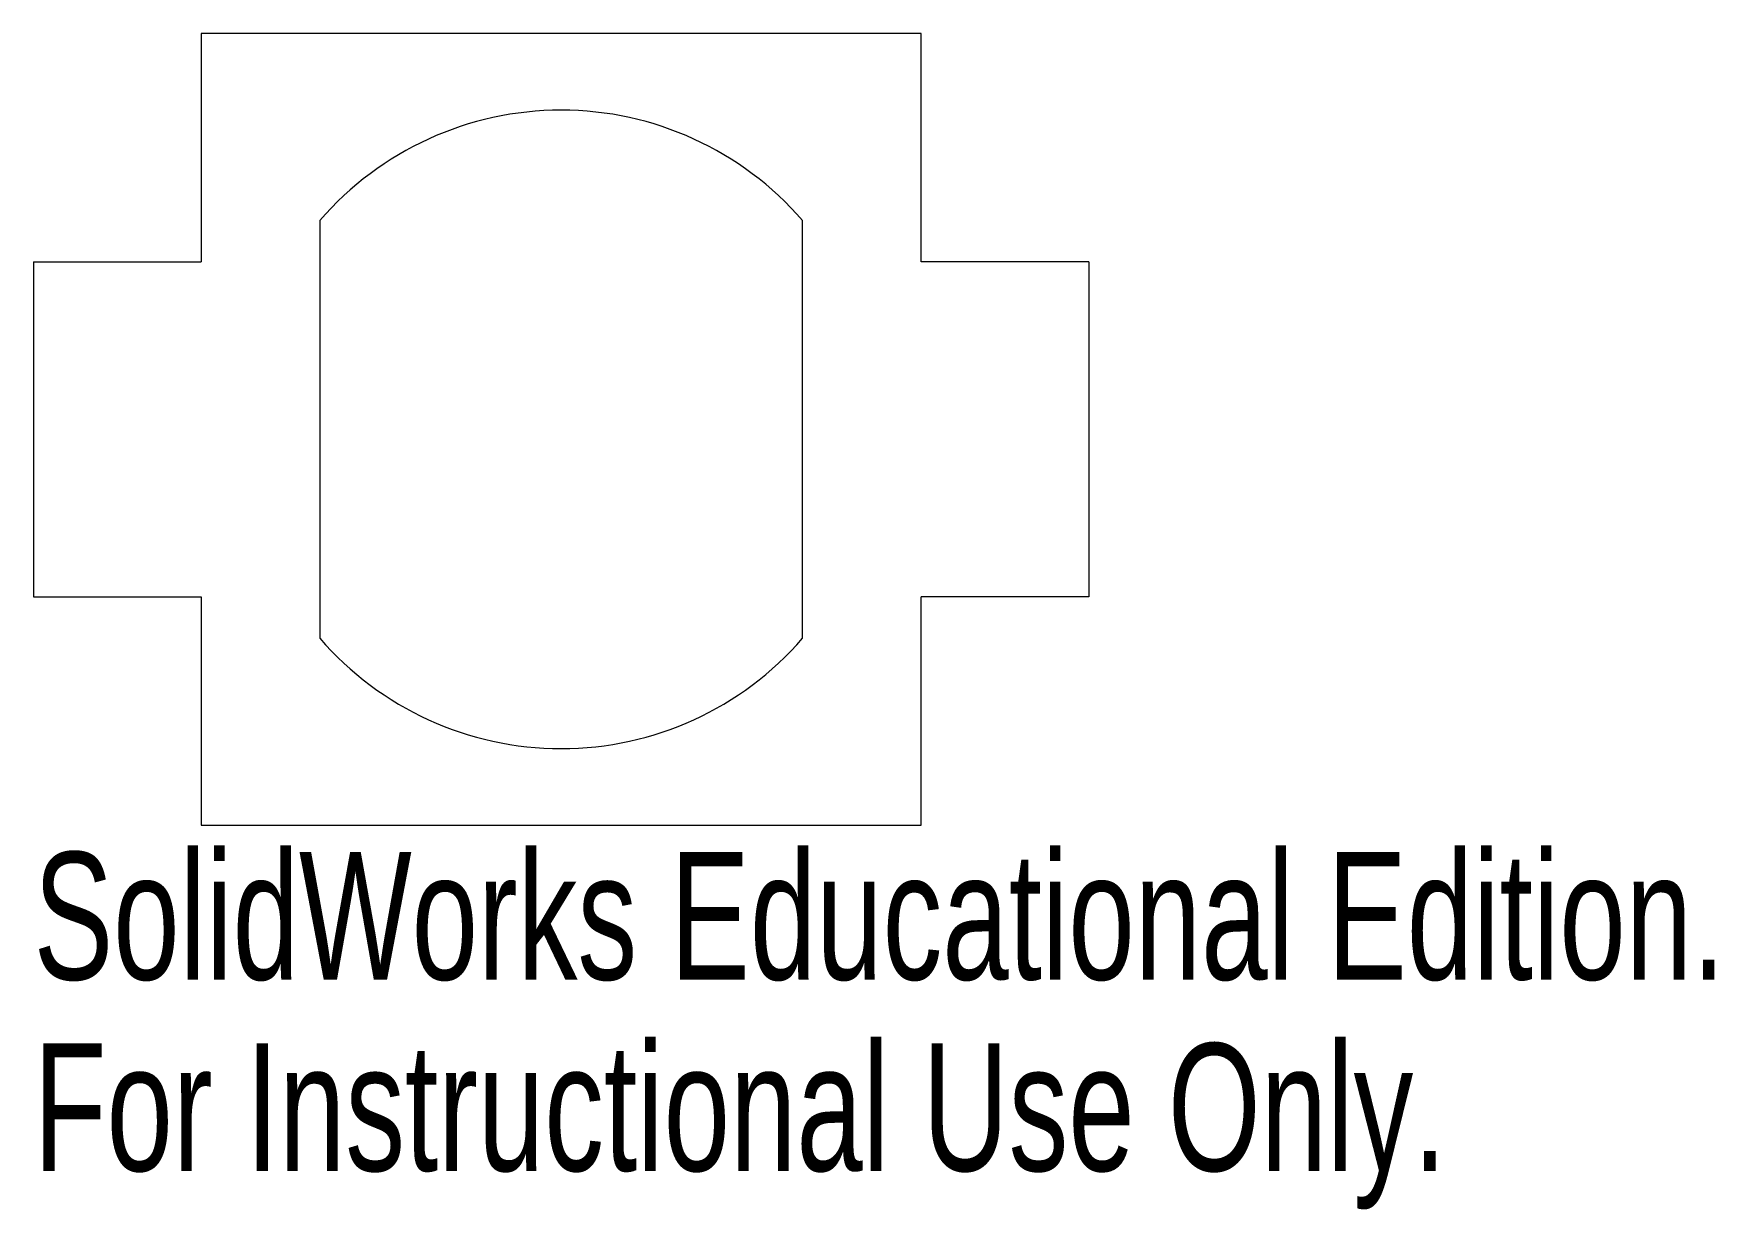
# Model space of a CAD drawing. Header units: millimetres. Extents: x -2 to 4.37, y -2.96 to 1.5.
import ezdxf

# ---------------------------------------------------------------- set-up
doc = ezdxf.new("R2010")
doc.units = ezdxf.units.MM
doc.styles.add('SLDTEXTSTYLE0', font='TXT', dxfattribs={"width": 0.7})

msp = doc.modelspace()

# ---------------------------------------------------------------- linework, layer by layer
at = {"color": 7, "linetype": 'Continuous', "lineweight": 15}
for p, q in [((1.365, 1.5), (-1.365, 1.5)), ((-1.365, 1.5), (-1.365, 0.635)), ((1.365, 0.635), (1.365, 1.5)), ((-0.915, 0.7918), (-0.915, -0.7918)), ((0.915, -0.7918), (0.915, 0.7918)), ((-2, 0.635), (-2, -0.635)), ((-2, 0.635), (-1.365, 0.635)), ((2, 0.635), (1.365, 0.635)), ((2, 0.635), (2, -0.635)), ((-2, -0.635), (-1.365, -0.635)), ((-1.365, -0.635), (-1.365, -1.5)), ((2, -0.635), (1.365, -0.635)), ((1.365, -1.5), (1.365, -0.635)), ((-1.365, -1.5), (1.365, -1.5))]:
    msp.add_line(p, q, dxfattribs=at)
for start, end in [(40.86981, 139.13019), (220.86981, 319.13019)]:
    msp.add_arc((0, 0), 1.21, start, end, dxfattribs=at)

# ---------------------------------------------------------------- texts
at = {"color": 7, "linetype": 'Continuous', "char_height": 0.483362, "attachment_point": 1, "style": 'SLDTEXTSTYLE0'}
for s, insert in [('SolidWorks Educational Edition.', (-2, -1.602)), ('For Instructional Use Only.', (-2, -2.327))]:
    msp.add_mtext(s, dxfattribs=dict(at, insert=insert))

doc.saveas('drawing.dxf')
